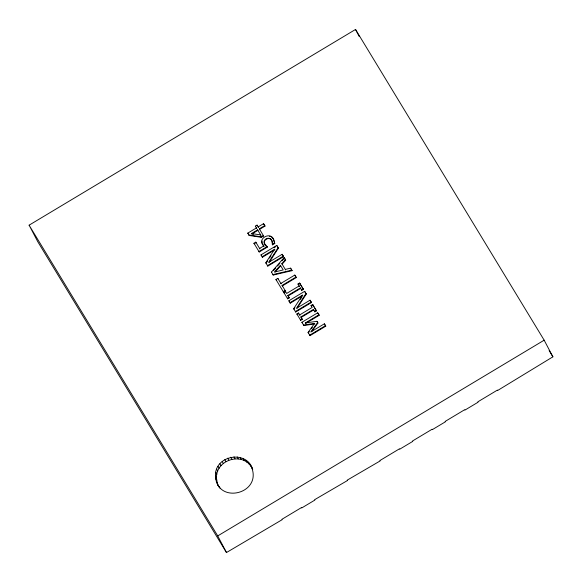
<?xml version="1.0" encoding="UTF-8"?>
<svg xmlns="http://www.w3.org/2000/svg" width="582" height="582" viewBox="0 0 582 582"><rect width="100%" height="100%" fill="white"/><g stroke="black" fill="none" stroke-linecap="round" stroke-linejoin="round"><path stroke-width="0.87" d="M273.62 239.624L274.784 243.502L272.551 244.84L271.729 240.766M262.046 241.043L262.191 243.05L263.166 245.117M215.427 475.319C215.195 455.197 246.855 449.69 252.712 469.405L251.657 467.404C262.14 494.336 216.206 505.023 215.427 475.319C217.45 479.102 216.351 484.086 219.472 487.541M216.482 477.327C216.264 459.969 241.857 451.785 251.228 466.706L250.18 464.698M261.267 255.382L261.005 254.872L276.77 245.422L278.131 247.656L268.557 262.438L282.154 254.29L283.558 256.662L267.785 266.12L265.799 262.773L274.617 249.249L274.886 249.758M269.306 262.213L278.4 248.165L278.131 247.656M306.001 293.568L296.434 308.358L310.031 300.203L311.428 302.575L295.663 312.032L293.677 308.693L302.495 295.169L302.764 295.678L290.273 303.164L288.876 300.785L304.641 291.335L306.27 294.077L297.176 308.125M266.556 262.533L267.538 261.027M269.495 258.022L270.965 255.774M294.921 307.696L293.939 309.202L293.677 308.693M300.312 299.432L301.782 297.176M309.34 331.529L308.336 332.919L308.074 332.409L314.571 323.396L303.6 325.04L303.869 325.549L314.84 323.905M311.341 328.757L312.338 327.368M311.574 331.74L317.932 323.039L317.663 322.53L310.773 331.958L324.363 323.81L325.76 326.182L309.995 335.639L308.074 332.409M271.721 272.602L271.452 272.092L284.147 257.579L285.697 260.19L282.117 264.192L281.848 263.682L285.427 259.681M273.453 270.623L275.759 267.982M277.49 266.003L279.804 263.362M282.11 260.721L283.841 258.743M280.4 265.312L274.369 272.085L283.208 269.939L280.4 265.312L280.662 265.821L275.242 271.918M29.1 225.176L355.529 29.456L544.163 340.186L552.9 356.824L497.617 390.5L497.406 390.1L477.822 401.842L478.033 402.242L464.974 410.07L464.763 409.67L445.179 421.412L445.39 421.812L432.331 429.64L432.12 429.24L412.536 440.981L412.747 441.389L399.688 449.217L399.478 448.817L379.893 460.558L380.104 460.959L347.25 480.128L347.461 480.528L314.607 499.705L314.818 500.105L301.76 507.933L301.549 507.533L281.964 519.275L282.175 519.675L226.471 552.544L37.837 241.814L29.1 225.176L217.733 535.913L226.471 552.544M255.629 226.645L255.36 226.136L257.055 225.125L258.408 227.417L258.139 226.907L263.559 223.655L264.999 226.1L259.579 229.352L259.31 228.842L264.737 225.59M248.056 233.622L247.794 233.113L256.444 227.926L256.713 228.435L255.36 226.136M257.615 229.861L251.453 233.557L260.692 234.917L260.954 235.426L257.615 229.861L257.884 230.37L251.722 234.066L253.403 234.313M249.183 235.477L248.914 234.968L261.114 236.809L263.34 235.477L263.61 235.986L261.383 237.318L249.183 235.477L247.794 233.113M255.804 242.141L256.065 242.65L254.218 243.756L253.948 243.247L255.804 242.141L259.885 248.936L259.616 248.427L263.813 245.917M267.073 246.615L258.946 251.482L259.216 251.991L267.334 247.124L264.89 243.88M274.071 240.788L274.515 242.992L272.194 244.185M274.035 247.728L275.533 246.826M274.617 249.249L262.133 256.735L262.402 257.244L274.151 250.202M283.288 256.153L267.524 265.61L267.785 266.12M276.217 280.007L275.955 279.498L277.818 278.378L281.142 283.929L280.873 283.419L294.776 275.082L296.26 277.592L282.357 285.922L282.088 285.413L295.991 277.083M283.55 292.084L285.413 290.964L285.144 290.454L283.281 291.575L283.55 292.084L275.955 279.498M284.111 293.008L283.849 292.499L285.456 291.538L286.62 293.452L299.17 285.929L299.432 286.439L298.006 284.009L299.614 283.048L303.418 289.385L301.811 290.345L300.377 287.923L287.828 295.445L288.097 295.954L300.647 288.432L300.377 287.923M299.614 283.048L299.883 283.558L298.268 284.518L298.006 284.009M303.149 288.876L301.541 289.836L301.811 290.345M287.654 298.835L289.261 297.875L288.992 297.366L287.384 298.326L287.654 298.835L283.849 292.499M302.495 295.169L290.011 302.655L290.273 303.164M311.159 302.065L295.394 311.523L295.663 312.032M298.493 313.014L298.762 313.523L297.155 314.491L296.885 313.982L298.493 313.014L299.926 315.444M312.65 304.524L312.92 305.033L311.312 306.001L311.043 305.492L312.65 304.524L316.455 310.861L314.847 311.828L313.422 309.406L300.872 316.928L301.134 317.437L313.683 309.915L313.422 309.406M299.657 314.935L312.207 307.405L311.043 305.492M316.193 310.352L314.578 311.319L314.847 311.828M300.69 320.318L302.298 319.351L302.036 318.841L300.421 319.809L300.69 320.318L296.885 313.982M302.182 322.777L301.92 322.268L317.685 312.81L319.162 315.32L305.579 323.461L305.31 322.952L318.892 314.811M325.491 325.673L309.726 335.13L309.995 335.639M217.733 535.913L544.163 340.186M271.452 272.092L273.213 275.06L292.055 270.666L290.563 268.142L285.333 269.422L285.602 269.932L281.848 263.682M291.786 270.157L272.951 274.551L273.213 275.06M305.31 322.952L316.928 321.322L317.932 323.039M269.51 236.263L270.586 236.59M271.605 237.165L273.3 239.027M271.445 240.097C269.633 236.743 263.42 239.238 264.468 242.883M267.334 247.124C257.099 239.675 273.766 232.72 272.551 244.84M263.311 245.24L264.083 246.426M263.581 245.75C256.327 238.525 271.445 230.727 273.882 240.133M549.124 350.611L552.9 356.824M264.999 226.1L263.559 223.655M278.4 248.165L276.77 245.422M283.558 256.662L282.154 254.29M285.697 260.19L284.147 257.579M292.055 270.666L290.563 268.142M296.26 277.592L294.776 275.082M299.883 283.558L303.418 289.385M306.27 294.077L304.641 291.335M311.428 302.575L310.031 300.203M312.92 305.033L316.455 310.861M319.162 315.32L317.685 312.81M325.76 326.182L324.363 323.81M259.31 228.842L263.61 235.986M282.088 285.413L285.413 290.964M287.828 295.445L289.261 297.875M300.872 316.928L302.298 319.351M253.948 243.247L259.216 251.991M261.005 254.872L262.402 257.244M301.92 322.268L303.869 325.549M355.529 29.456L359.269 36.586M316.928 321.322L317.197 321.831M274.515 242.992L274.784 243.502M257.055 225.125L257.324 225.634M261.114 236.809L261.383 237.318M285.456 291.538L285.726 292.048M277.818 278.378L278.087 278.887M288.876 300.785L289.145 301.294M265.799 262.773L266.069 263.282M248.238 462.297L249.292 464.298M245.902 460.26L246.95 462.268M243.225 458.652L244.28 460.66M240.293 457.525L241.348 459.525M237.187 456.899L238.242 458.9M234 456.797L235.048 458.805M230.814 457.226L231.869 459.227M227.737 458.165L228.784 460.173M224.841 459.598L225.889 461.606M222.215 461.475L223.27 463.483M219.945 463.745L220.993 465.753M218.075 466.342L219.13 468.35M216.679 469.194L217.733 471.202M215.791 472.213L216.839 474.221M215.609 478.419L216.664 480.426M216.329 481.43L217.384 483.431M219.283 486.814L219.981 488.153M217.566 484.253L218.621 486.254"/></g></svg>
